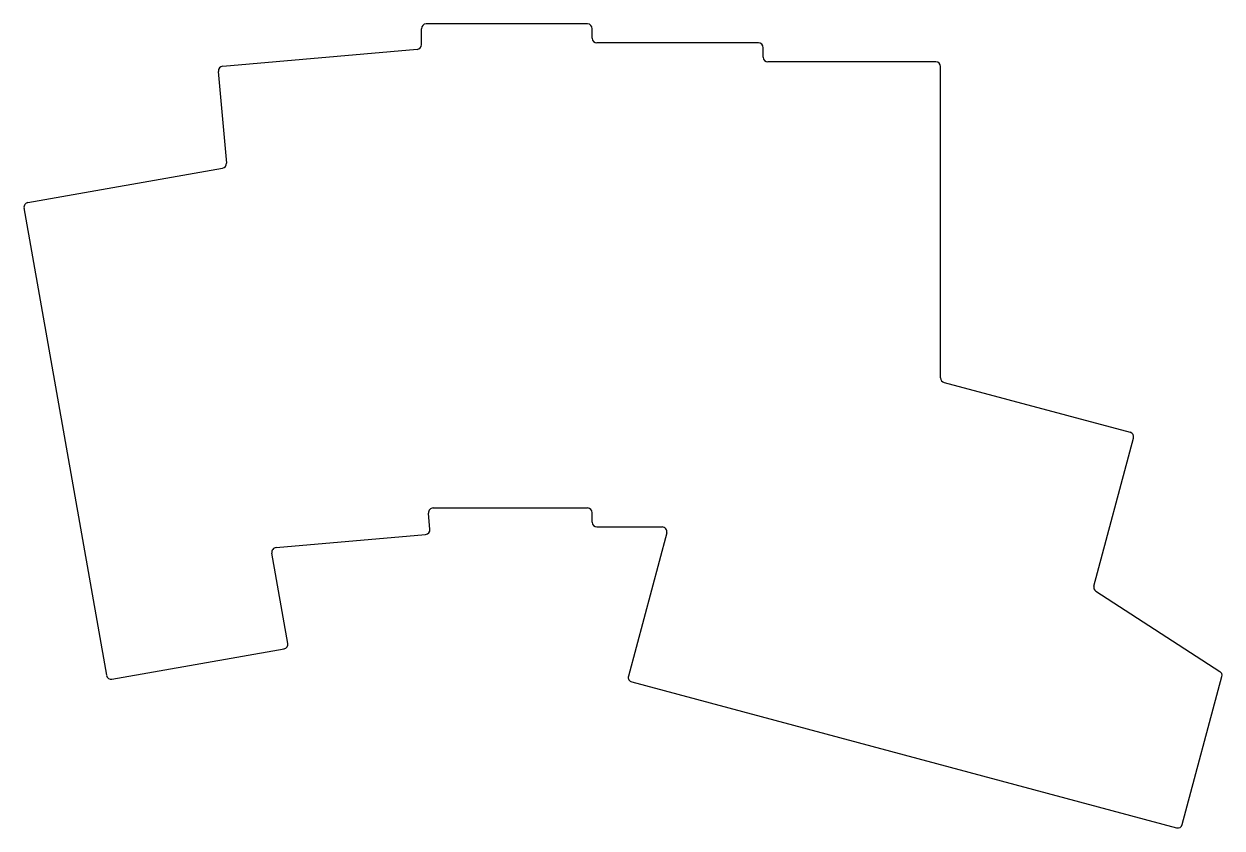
# Model space of a CAD drawing. Header units: millimetres. Extents: x 83 to 209, y -126 to -41.
import ezdxf

# ---------------------------------------------------------------- set-up
doc = ezdxf.new("R2010")
doc.units = ezdxf.units.MM

msp = doc.modelspace()

# ---------------------------------------------------------------- linework, layer by layer
for p, q in [((125.01, -43.11), (125.01, -41.43)), ((142.51, -40.93), (125.51, -40.93)), ((143.01, -42.43), (143.01, -41.43)), ((104.08, -45.39), (124.55, -43.6)), ((160.51, -42.93), (143.51, -42.93)), ((161.01, -44.43), (161.01, -43.43)), ((179.21, -44.93), (161.51, -44.93)), ((179.71, -78.22), (179.71, -45.43)), ((103.62, -45.94), (104.47, -55.59)), ((83.56, -59.74), (104.06, -56.13)), ((83.15, -60.32), (91.84, -109.56)), ((180.08, -78.7), (199.67, -83.95)), ((195.85, -100.15), (200.02, -84.56)), ((126.26, -91.93), (142.51, -91.93)), ((125.91, -94.18), (125.76, -92.47)), ((143.01, -93.43), (143.01, -92.43)), ((143.51, -93.93), (150.38, -93.93)), ((150.86, -94.56), (146.82, -109.65)), ((109.71, -96.1), (125.46, -94.72)), ((110.94, -106.19), (109.26, -96.68)), ((196.06, -100.7), (209.12, -109.15)), ((92.42, -109.97), (110.54, -106.77)), ((205.16, -125.28), (209.33, -109.69)), ((147.17, -110.26), (204.55, -125.63))]:
    msp.add_line(p, q)
for centre, start, end in [((125.51, -41.43), 90, 180), ((142.51, -41.43), 0, 90), ((143.51, -42.43), 180, 270), ((124.51, -43.11), 275, 0), ((160.51, -43.43), 0, 90), ((104.12, -45.89), 95, 185), ((161.51, -44.43), 180, 270), ((179.21, -45.43), 0, 90), ((103.97, -55.64), 280, 5), ((83.65, -60.24), 100, 190), ((180.21, -78.22), 180, 255), ((199.54, -84.43), 345, 75), ((126.26, -92.43), 90, 185), ((142.51, -92.43), 0, 90), ((125.41, -94.22), 275, 5), ((143.51, -93.43), 180, 270), ((150.38, -94.43), 345, 90), ((109.76, -96.59), 95, 190), ((196.33, -100.28), 165, 237.1213), ((110.45, -106.28), 280, 10), ((92.33, -109.48), 190, 280), ((147.3, -109.78), 165, 255), ((208.85, -109.56), 345, 57.1213), ((204.68, -125.15), 255, 345)]:
    msp.add_arc(centre, 0.5, start, end)

doc.saveas('drawing.dxf')
